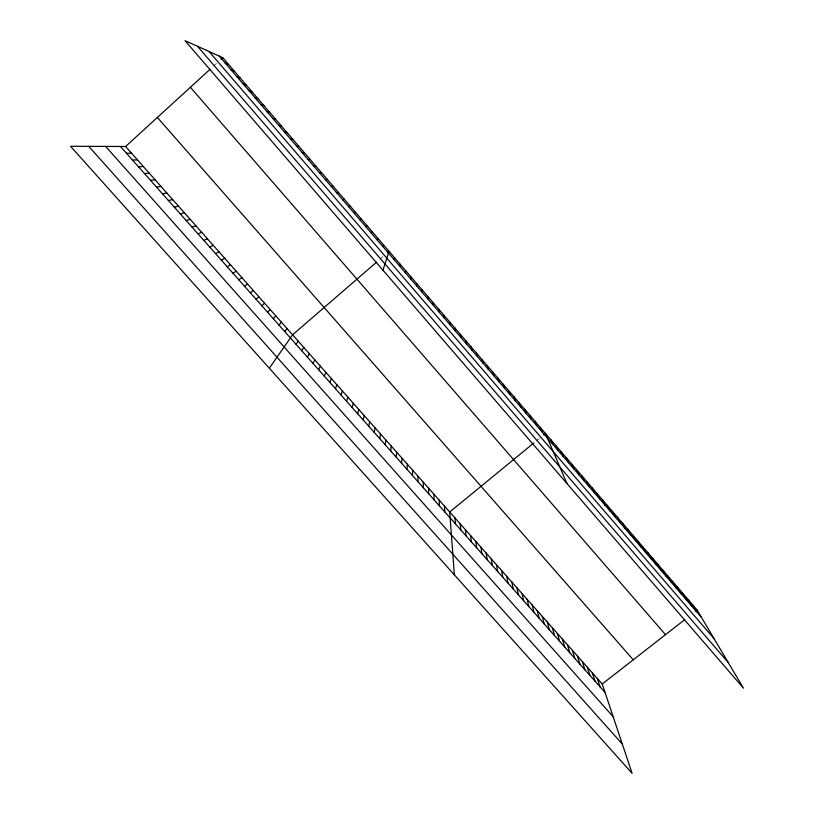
<?xml version="1.0" encoding="UTF-8"?>
<svg xmlns="http://www.w3.org/2000/svg" width="814" height="814" viewBox="0 0 814 814"><rect width="100%" height="100%" fill="white"/><g stroke="black" fill="none" stroke-linecap="round" stroke-linejoin="round"><path stroke-width="0.61" stroke-dasharray="4.07 3.05" d="M213.736 65.934L216.443 63.461M380.118 259.096L382.804 256.776M536.568 440.74L539.234 438.553"/><path stroke-width="1.22" d="M422.201 292.348L422.212 289.937M417.908 481.603L417.979 476.221M412.484 475.508L412.657 470.207M416.615 285.846L416.717 283.547M407.061 469.393L407.315 464.184M401.617 463.258L401.963 458.15M396.174 457.122L396.601 452.106M411.009 279.324L411.212 277.126M390.71 450.966L391.229 446.041M385.236 444.8L385.846 439.977M405.403 272.792L405.687 270.706M379.751 438.614L380.453 433.893M374.257 432.427L375.04 427.798M368.742 426.221L369.627 421.683M399.776 266.249L400.162 264.265M363.227 420.004L364.194 415.557M357.692 413.766L358.76 409.432M394.139 259.686L394.627 257.814M352.147 407.529L353.307 403.276M346.601 401.271L347.843 397.12M382.936 270.156L389.072 251.353L387.281 252.9M341.035 394.994L342.368 390.944M335.449 388.716L336.884 384.757M329.863 382.417L331.39 378.561M382.834 246.53L383.506 244.872M324.267 376.099L325.885 372.354M318.65 369.78L320.36 366.127M377.167 239.927L377.93 238.38M313.024 363.441L314.835 359.89M307.387 357.092L309.289 353.642M301.74 350.722L303.734 347.375M371.479 233.313L372.344 231.868M296.072 344.342L298.168 341.097M269.322 368.223L292.592 334.808L376.536 262.189M365.781 226.679L366.738 225.346M284.717 331.552L287.006 328.51M279.019 325.132L281.4 322.191M360.073 220.034L361.131 218.813M273.311 318.701L275.793 315.863M267.592 312.25L270.167 309.524M261.854 305.789L264.53 303.164M354.355 213.37L355.504 212.271M125.61 146.5L602.228 683.994L632.102 773.3L70.533 146.266L125.61 146.5L210.134 69.221M220.95 59.341L222.761 57.682L697.089 610.022L743.467 688.186L185.043 40.7L222.761 57.682M256.105 299.318L258.883 296.795M250.346 292.826L253.225 290.415M533.903 442.918L449.725 512.016L454.365 574.837M543.671 434.9L545.451 433.445L566.931 483.496M348.616 206.695L349.867 205.708M602.228 683.994L684.778 619.627M695.329 611.395L697.089 610.022M244.576 286.325L247.548 284.015M238.797 279.812L241.87 277.605M232.997 273.28L236.172 271.184M342.867 200.01L344.22 199.125M227.187 266.738L230.464 264.743M221.367 260.175L224.745 258.292M337.108 193.305L338.563 192.531M215.537 253.602L219.017 251.831M209.686 247.018L213.268 245.35M203.836 240.415L207.509 238.858M331.339 186.589L332.885 185.928M197.965 233.801L201.74 232.356M192.073 227.177L195.96 225.834M325.559 179.853L327.208 179.314M186.182 220.533L190.171 219.302M180.27 213.868L184.361 212.759M319.76 173.107L321.51 172.68M174.349 207.194L178.541 206.196M168.417 200.509L172.71 199.623M162.464 193.803L166.87 193.03M313.95 166.341L315.801 166.025M156.502 187.088L161.009 186.426M150.529 180.362L155.148 179.813M308.13 159.564L310.083 159.371M144.536 173.616L149.267 173.179M138.543 166.85L143.376 166.534M132.529 160.073L137.464 159.87M302.289 152.778L304.344 152.696M126.496 153.286L131.542 153.195M296.449 145.971L298.596 146.001M290.588 139.143L292.837 139.296M284.707 132.316L287.067 132.58M278.826 125.458L281.288 125.844M272.924 118.59L275.488 119.088M267.012 111.711L269.678 112.332M261.08 104.813L263.858 105.545M255.148 97.904L258.028 98.759M249.196 90.975L252.177 91.951M243.233 84.025L246.327 85.124M237.25 77.065L240.445 78.286M231.257 70.096L234.564 71.439M225.254 63.105L228.663 64.571M88.736 146.337L622.334 744.098M105.627 146.418L613.176 716.737M120.462 146.479L605.067 692.48M157.367 117.47L633.261 659.798M190.395 87.281L665.506 634.645M209.096 51.526L714.061 638.644M197.527 46.327L728.276 662.596M219.231 56.095L701.485 617.429M692.175 604.303L696.499 611.629M687.26 598.575L691.503 605.82M682.336 592.836L686.507 599.999M677.39 587.087L681.491 594.159M672.445 581.328L676.465 588.308M667.49 575.559L671.438 582.458M662.525 569.769L666.391 576.587M657.539 563.97L661.334 570.695M652.553 558.17L656.267 564.804M647.557 552.35L651.2 558.892M642.551 546.52L646.113 552.981M637.535 540.669L641.015 547.049M632.498 534.818L635.907 541.106M627.462 528.947L630.789 535.144M622.415 523.076L625.661 529.181M617.358 517.185L620.522 523.199M612.291 511.284L615.384 517.205M607.213 505.362L610.225 511.202M602.116 499.44L605.046 505.189M597.018 493.498L599.867 499.155M591.91 487.545L594.678 493.111M586.792 481.583L589.478 487.057M581.664 475.61L584.269 480.993M576.516 469.627L579.039 474.908M571.367 463.624L573.809 468.823M566.208 457.61L568.569 462.718M561.029 451.587L563.308 456.593M555.85 445.553L558.038 450.468M550.651 439.509L552.767 444.322M540.211 427.35L542.155 431.969M534.961 421.235L536.823 425.763M529.711 415.109L531.481 419.546M524.44 408.974L526.119 413.319M519.159 402.828L520.757 407.071M513.868 396.672L515.384 400.814M508.567 390.496L509.991 394.536M503.256 384.31L504.588 388.247M597.293 678.428L600.05 686.823M497.924 378.113L499.175 381.949M592.338 672.842L595.024 681.165M587.382 667.256L589.997 675.498M492.592 371.896L493.752 375.641M582.417 661.65L584.951 669.81M577.441 656.043L579.894 664.122M572.446 650.417L574.826 658.414M487.24 365.669L488.319 369.312M567.45 644.78L569.759 652.696M562.443 639.132L564.672 646.967M481.888 359.432L482.875 362.973M557.427 633.475L559.574 641.229M552.401 627.808L554.476 635.48M547.364 622.13L549.358 629.71M476.516 353.184L477.421 356.624M542.317 616.432L544.23 623.941M537.26 610.734L539.092 618.152M471.143 346.917L471.947 350.254M532.193 605.016L533.953 612.352M527.116 599.297L528.795 606.542M465.75 340.639L466.473 343.874M522.028 593.559L523.626 600.722M516.931 587.81L518.447 594.892M511.823 582.051L513.258 589.041M460.348 334.351L460.978 337.484M506.705 576.271L508.058 583.18M501.577 570.492L502.849 577.319M454.934 328.042L455.474 331.074M496.438 564.702L497.629 571.438M491.29 558.892L492.399 565.537M486.131 553.072L487.159 559.635M449.511 321.723L449.959 324.654M480.962 547.242L481.908 553.713M475.783 541.402L476.648 547.791M444.068 315.394L444.424 318.223M470.594 535.551L471.367 541.849M465.394 529.69L466.086 535.897M460.185 523.809L460.795 529.924M438.624 309.055L438.888 311.772M454.965 517.918L455.484 523.951M433.16 302.696L433.333 305.311M444.464 506.084L444.82 511.935M439.194 500.132L439.458 505.891M427.696 296.327L427.777 298.84M433.903 494.169L434.086 499.837M428.612 488.197L428.703 493.772M423.3 482.214L423.311 487.698"/></g></svg>
